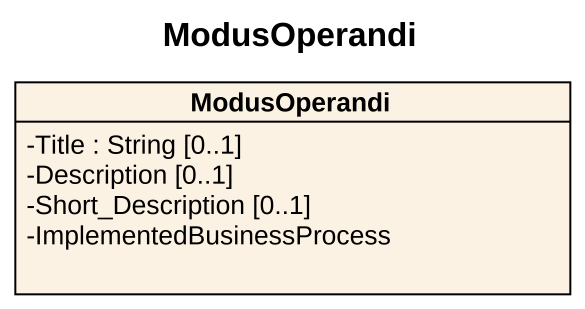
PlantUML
@startuml
title ModusOperandi
hide circle
hide empty members
skinparam classAttributeIconSize 0
class ModusOperandi {
  -Title : String [0..1]
  -Description [0..1]
  -Short_Description [0..1]
  -ImplementedBusinessProcess
}
@enduml
